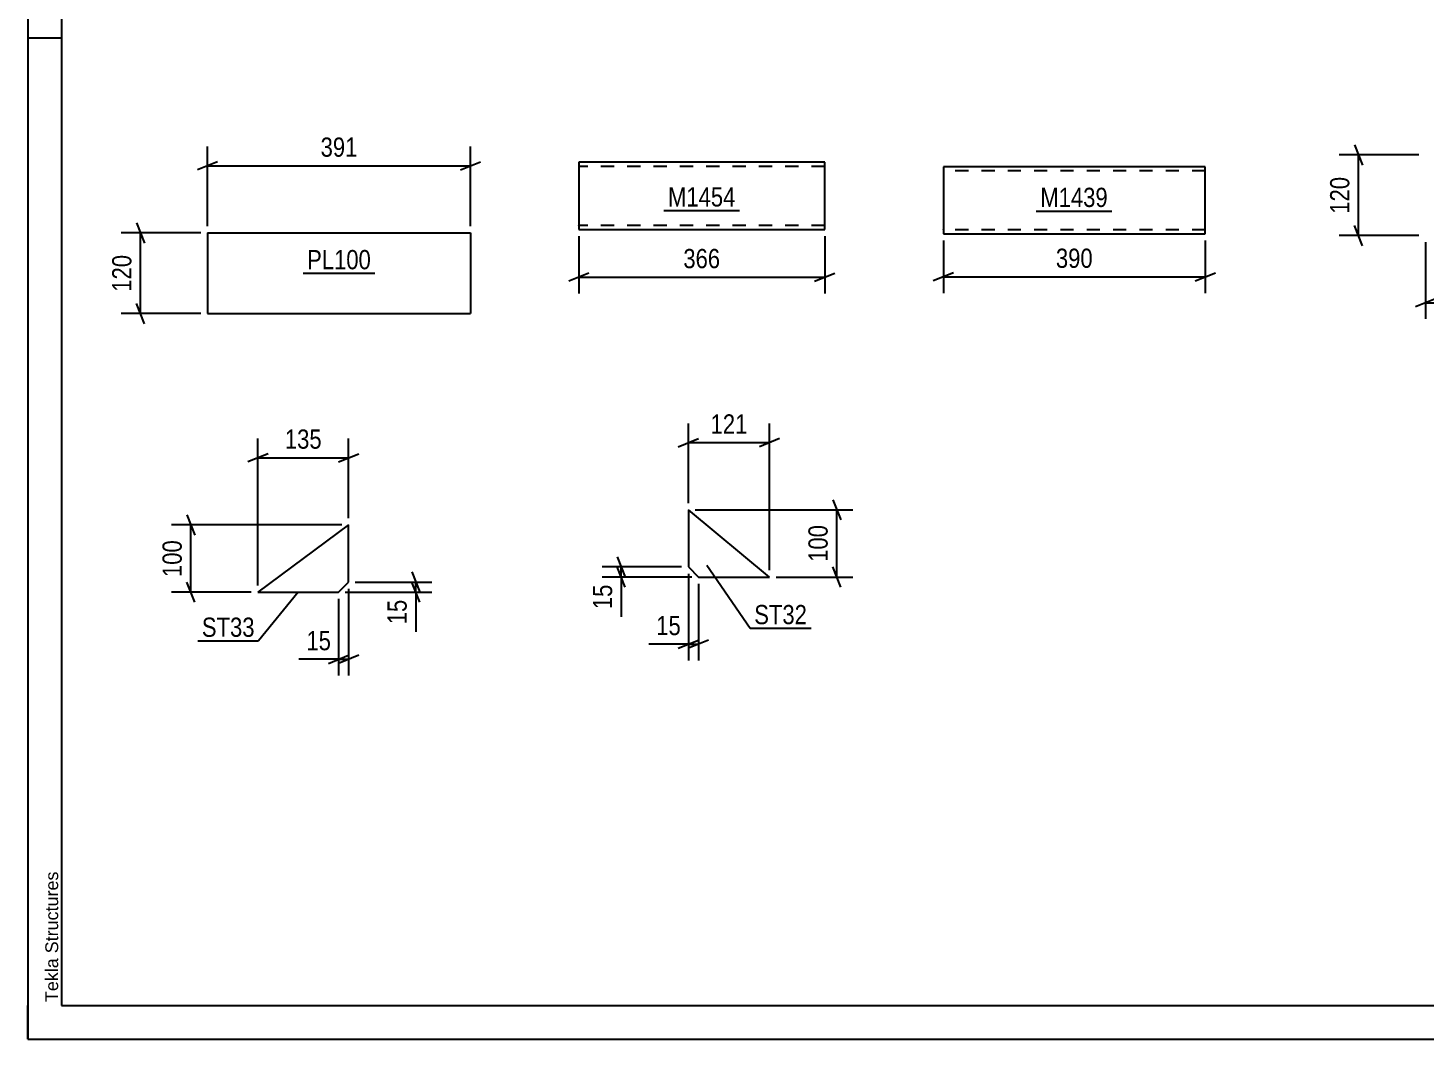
# Model space of a CAD drawing. Header units: millimetres. Extents: x 0 to 420, y 0 to 297.
# Drawn here: x 0 to 208, y 0 to 150.5 of the extents above; entities that cross this region are included whole.
import ezdxf

# ---------------------------------------------------------------- set-up
doc = ezdxf.new("R2010")
doc.units = ezdxf.units.MM
doc.linetypes.add('DXK_LINE_DOT2', pattern=[3.9198, 1.9599, -1.9599])
doc.styles.add('Arial', font='ARIAL.TTF', dxfattribs={"height": 0.2})
doc.styles.add('Arial Narrow', font='ARIALN.TTF', dxfattribs={"height": 0.2})

# ---------------------------------------------------------------- blocks, each defined once
blk = doc.blocks.new('Unknown-122571872-1115')
at = {"color": 5, "linetype": 'Continuous'}
for p, q in [((0, 297), (0, 0)), ((5, 292), (5, 5)), ((5, 149), (0, 149)), ((0, 0), (0, 5)), ((5, 5), (415, 5)), ((0, 0), (420, 0))]:
    blk.add_line(p, q, dxfattribs=at)
at = {"color": 174, "linetype": 'Continuous', "style": 'Arial'}
blk.add_text('Tekla Structures', height=1.9102, rotation=90, dxfattribs=at).set_placement((4.5, 5.5))
blk = doc.blocks.new('Part-122571872-9654 - 9653')
at = {"color": 2, "linetype": 'Continuous'}
for p, q in [((26.75, 119.98), (26.75, 107.98)), ((26.75, 119.98), (65.89, 119.98)), ((65.89, 119.98), (65.89, 107.98)), ((26.75, 107.98), (65.89, 107.98))]:
    blk.add_line(p, q, dxfattribs=at)
blk = doc.blocks.new('Part-122571872-9683 - 9682')
at = {"color": 2, "linetype": 'Continuous'}
for p, q in [((98.34, 78.77), (98.34, 70.27)), ((110.43, 68.77), (98.34, 78.77)), ((98.34, 70.27), (99.84, 68.77)), ((99.84, 68.77), (110.43, 68.77))]:
    blk.add_line(p, q, dxfattribs=at)
blk = doc.blocks.new('Part-122571872-9693 - 9692')
at = {"color": 2, "linetype": 'Continuous'}
for p, q in [((47.75, 76.52), (34.25, 66.52)), ((47.75, 68.02), (47.75, 76.52)), ((46.25, 66.52), (47.75, 68.02)), ((34.25, 66.52), (46.25, 66.52))]:
    blk.add_line(p, q, dxfattribs=at)
blk = doc.blocks.new('Part-122571872-9773 - 9772')
at = {"color": 2, "linetype": 'Continuous'}
for p, q in [((118.64, 130.5), (82.03, 130.5)), ((82.03, 130.5), (82.03, 120.6)), ((118.64, 120.5), (118.64, 130.5)), ((82.03, 120.6), (82.03, 120.5)), ((82.03, 120.5), (118.64, 120.5))]:
    blk.add_line(p, q, dxfattribs=at)
at = {"color": 7, "linetype": 'DXK_LINE_DOT2'}
for p, q in [((118.64, 129.9), (82.03, 129.9)), ((82.03, 121.1), (82.03, 121.15)), ((118.64, 121.1), (82.03, 121.1)), ((118.64, 121.1), (118.64, 121.15))]:
    blk.add_line(p, q, dxfattribs=at)
blk = doc.blocks.new('Part-122571872-9821 - 9820')
at = {"color": 2, "linetype": 'Continuous'}
for p, q in [((175.31, 129.84), (136.31, 129.84)), ((136.31, 129.84), (136.31, 119.93)), ((175.31, 119.84), (175.31, 129.84)), ((136.31, 119.93), (136.31, 119.84)), ((136.31, 119.84), (175.31, 119.84))]:
    blk.add_line(p, q, dxfattribs=at)
at = {"color": 7, "linetype": 'DXK_LINE_DOT2'}
for p, q in [((175.31, 129.24), (136.31, 129.24)), ((136.31, 120.44), (136.31, 120.48)), ((175.31, 120.44), (136.31, 120.44)), ((175.31, 120.44), (175.31, 120.48))]:
    blk.add_line(p, q, dxfattribs=at)
blk = doc.blocks.new('StraightDimension-122571872-9987 - 9653')
at = {"color": 7, "linetype": 'Continuous'}
for p, q in [((16.15, 121.48), (17.35, 118.48)), ((25.75, 119.98), (13.9, 119.98)), ((16.75, 107.98), (16.75, 119.98)), ((17.35, 106.48), (16.15, 109.48)), ((25.75, 107.98), (13.9, 107.98))]:
    blk.add_line(p, q, dxfattribs=at)
at = {"color": 0}
blk.add_wipeout([(16, 117.33), (11.8, 117.33), (11.8, 110.64), (16, 110.64)], dxfattribs=at)
at = {"color": 3, "style": 'Arial Narrow'}
blk.add_text('120', height=2.863, rotation=90.0002, dxfattribs=at).set_placement((15.4, 111.24))
blk = doc.blocks.new('StraightDimension-122571872-9991 - 9653')
at = {"color": 7, "linetype": 'Continuous'}
for p, q in [((26.75, 120.98), (26.75, 132.83)), ((65.89, 120.98), (65.89, 132.83)), ((28.25, 130.58), (25.25, 129.38)), ((26.75, 129.98), (65.89, 129.98)), ((64.39, 129.38), (67.39, 130.58))]:
    blk.add_line(p, q, dxfattribs=at)
at = {"color": 0}
blk.add_wipeout([(49.66, 130.73), (49.66, 134.93), (42.98, 134.93), (42.98, 130.73)], dxfattribs=at)
at = {"color": 3, "style": 'Arial Narrow'}
blk.add_text('391', height=2.863, dxfattribs=at).set_placement((43.58, 131.33))
blk = doc.blocks.new('StraightDimension-122571872-9995 - 9663')
at = {"color": 7, "linetype": 'Continuous'}
for p, q in [((207.11, 131.59), (195.26, 131.59)), ((197.51, 133.09), (198.71, 130.09)), ((198.11, 119.59), (198.11, 131.59)), ((198.71, 118.09), (197.51, 121.09)), ((207.11, 119.59), (195.26, 119.59))]:
    blk.add_line(p, q, dxfattribs=at)
at = {"color": 0}
blk.add_wipeout([(197.36, 128.93), (193.16, 128.93), (193.16, 122.25), (197.36, 122.25)], dxfattribs=at)
at = {"color": 3, "style": 'Arial Narrow'}
blk.add_text('120', height=2.863, rotation=90.0002, dxfattribs=at).set_placement((196.76, 122.85))
blk = doc.blocks.new('StraightDimension-122571872-9999 - 9663')
at = {"color": 7, "linetype": 'Continuous'}
for p, q in [((208.11, 118.59), (208.11, 107.19)), ((230.06, 118.59), (230.06, 107.19)), ((209.61, 110.19), (206.61, 108.99)), ((208.11, 109.59), (230.06, 109.59)), ((228.56, 108.99), (231.56, 110.19))]:
    blk.add_line(p, q, dxfattribs=at)
at = {"color": 0}
blk.add_wipeout([(222.43, 110.34), (222.43, 114.54), (215.75, 114.54), (215.75, 110.34)], dxfattribs=at)
at = {"color": 3, "style": 'Arial Narrow'}
blk.add_text('219', height=2.863, dxfattribs=at).set_placement((216.35, 110.94))
blk = doc.blocks.new('StraightDimension-122571872-10019 - 9682')
at = {"color": 7, "linetype": 'Continuous'}
for p, q in [((119.83, 80.27), (121.03, 77.27)), ((99.34, 78.77), (122.83, 78.77)), ((120.43, 68.77), (120.43, 78.77)), ((111.43, 68.77), (122.83, 68.77)), ((121.03, 67.27), (119.83, 70.27))]:
    blk.add_line(p, q, dxfattribs=at)
at = {"color": 0}
blk.add_wipeout([(119.68, 77.11), (115.48, 77.11), (115.48, 70.43), (119.68, 70.43)], dxfattribs=at)
at = {"color": 3, "style": 'Arial Narrow'}
blk.add_text('100', height=2.863, rotation=90.0002, dxfattribs=at).set_placement((119.08, 71.03))
blk = doc.blocks.new('StraightDimension-122571872-10011 - 9682')
at = {"color": 7, "linetype": 'Continuous'}
for p, q in [((98.34, 79.77), (98.34, 91.62)), ((110.43, 69.77), (110.43, 91.62)), ((96.84, 88.17), (99.84, 89.37)), ((98.34, 88.77), (110.43, 88.77)), ((111.93, 89.37), (108.93, 88.17))]:
    blk.add_line(p, q, dxfattribs=at)
at = {"color": 0}
blk.add_wipeout([(107.73, 89.52), (107.73, 93.72), (101.05, 93.72), (101.05, 89.52)], dxfattribs=at)
at = {"color": 3, "style": 'Arial Narrow'}
blk.add_text('121', height=2.863, dxfattribs=at).set_placement((101.65, 90.12))
blk = doc.blocks.new('StraightDimension-122571872-10015 - 9682')
at = {"color": 7, "linetype": 'Continuous'}
for p, q in [((87.74, 71.77), (88.94, 68.77)), ((97.34, 70.27), (85.49, 70.27)), ((98.84, 68.77), (85.49, 68.77)), ((88.94, 67.27), (87.74, 70.27)), ((88.34, 68.77), (88.34, 70.27))]:
    blk.add_line(p, q, dxfattribs=at)
at = {"color": 0}
blk.add_wipeout([(87.59, 68.24), (83.39, 68.24), (83.39, 63.39), (87.59, 63.39)], dxfattribs=at)
at = {"color": 7, "linetype": 'Continuous'}
blk.add_line((88.34, 68.77), (88.34, 62.86), dxfattribs=at)
blk.add_line((88.34, 68.77), (88.34, 62.86), dxfattribs=at)
at = {"color": 3, "style": 'Arial Narrow'}
blk.add_text('15', height=2.863, rotation=90.0002, dxfattribs=at).set_placement((86.99, 63.99))
blk = doc.blocks.new('StraightDimension-122571872-10007 - 9682')
at = {"color": 7, "linetype": 'Continuous'}
for p, q in [((98.34, 69.27), (98.34, 56.37)), ((99.84, 67.77), (99.84, 56.37)), ((96.84, 58.17), (99.84, 59.37)), ((101.34, 59.37), (98.34, 58.17)), ((98.34, 58.77), (99.84, 58.77))]:
    blk.add_line(p, q, dxfattribs=at)
at = {"color": 0}
blk.add_wipeout([(97.82, 59.52), (97.82, 63.72), (92.96, 63.72), (92.96, 59.52)], dxfattribs=at)
at = {"color": 7, "linetype": 'Continuous'}
blk.add_line((98.34, 58.77), (92.44, 58.77), dxfattribs=at)
blk.add_line((98.34, 58.77), (92.44, 58.77), dxfattribs=at)
at = {"color": 3, "style": 'Arial Narrow'}
blk.add_text('15', height=2.863, dxfattribs=at).set_placement((93.56, 60.12))
blk = doc.blocks.new('StraightDimension-122571872-10035 - 9692')
at = {"color": 7, "linetype": 'Continuous'}
for p, q in [((34.25, 67.52), (34.25, 89.37)), ((47.75, 77.52), (47.75, 89.37)), ((35.75, 87.12), (32.75, 85.92)), ((34.25, 86.52), (47.75, 86.52)), ((46.25, 85.92), (49.25, 87.12))]:
    blk.add_line(p, q, dxfattribs=at)
at = {"color": 0}
blk.add_wipeout([(44.34, 87.27), (44.34, 91.47), (37.66, 91.47), (37.66, 87.27)], dxfattribs=at)
at = {"color": 3, "style": 'Arial Narrow'}
blk.add_text('135', height=2.863, dxfattribs=at).set_placement((38.26, 87.87))
blk = doc.blocks.new('StraightDimension-122571872-10027 - 9692')
at = {"color": 7, "linetype": 'Continuous'}
for p, q in [((23.65, 78.02), (24.85, 75.02)), ((46.75, 76.52), (21.4, 76.52)), ((24.25, 66.52), (24.25, 76.52)), ((24.85, 65.02), (23.65, 68.02)), ((33.25, 66.52), (21.4, 66.52))]:
    blk.add_line(p, q, dxfattribs=at)
at = {"color": 0}
blk.add_wipeout([(23.5, 74.86), (19.3, 74.86), (19.3, 68.17), (23.5, 68.17)], dxfattribs=at)
at = {"color": 3, "style": 'Arial Narrow'}
blk.add_text('100', height=2.863, rotation=90.0002, dxfattribs=at).set_placement((22.9, 68.77))
blk = doc.blocks.new('StraightDimension-122571872-10031 - 9692')
at = {"color": 7, "linetype": 'Continuous'}
for p, q in [((47.75, 67.02), (47.75, 54.12)), ((46.25, 65.52), (46.25, 54.12)), ((44.75, 55.92), (47.75, 57.12)), ((49.25, 57.12), (46.25, 55.92)), ((46.25, 56.52), (47.75, 56.52))]:
    blk.add_line(p, q, dxfattribs=at)
at = {"color": 0}
blk.add_wipeout([(45.72, 57.27), (45.72, 61.47), (40.87, 61.47), (40.87, 57.27)], dxfattribs=at)
at = {"color": 7, "linetype": 'Continuous'}
blk.add_line((46.25, 56.52), (40.34, 56.52), dxfattribs=at)
blk.add_line((46.25, 56.52), (40.34, 56.52), dxfattribs=at)
at = {"color": 3, "style": 'Arial Narrow'}
blk.add_text('15', height=2.863, dxfattribs=at).set_placement((41.47, 57.87))
blk = doc.blocks.new('StraightDimension-122571872-10023 - 9692')
at = {"color": 7, "linetype": 'Continuous'}
for p, q in [((57.15, 69.52), (58.35, 66.52)), ((48.75, 68.02), (60.15, 68.02)), ((58.35, 65.02), (57.15, 68.02)), ((57.75, 66.52), (57.75, 68.02)), ((47.25, 66.52), (60.15, 66.52))]:
    blk.add_line(p, q, dxfattribs=at)
at = {"color": 0}
blk.add_wipeout([(57, 65.99), (52.8, 65.99), (52.8, 61.14), (57, 61.14)], dxfattribs=at)
at = {"color": 7, "linetype": 'Continuous'}
blk.add_line((57.75, 66.52), (57.75, 60.61), dxfattribs=at)
blk.add_line((57.75, 66.52), (57.75, 60.61), dxfattribs=at)
at = {"color": 3, "style": 'Arial Narrow'}
blk.add_text('15', height=2.863, rotation=90.0002, dxfattribs=at).set_placement((56.4, 61.74))
blk = doc.blocks.new('StraightDimension-122571872-10083 - 9772')
at = {"color": 7, "linetype": 'Continuous'}
for p, q in [((82.03, 119.5), (82.03, 110.99)), ((118.64, 119.5), (118.64, 110.99)), ((83.53, 113.99), (80.53, 112.79)), ((82.03, 113.39), (118.64, 113.39)), ((117.14, 112.79), (120.14, 113.99))]:
    blk.add_line(p, q, dxfattribs=at)
at = {"color": 0}
blk.add_wipeout([(103.68, 114.14), (103.68, 118.34), (96.99, 118.34), (96.99, 114.14)], dxfattribs=at)
at = {"color": 3, "style": 'Arial Narrow'}
blk.add_text('366', height=2.863, dxfattribs=at).set_placement((97.59, 114.74))
blk = doc.blocks.new('StraightDimension-122571872-10123 - 9820')
at = {"color": 7, "linetype": 'Continuous'}
for p, q in [((136.31, 118.84), (136.31, 111.04)), ((175.31, 118.84), (175.31, 111.04)), ((137.81, 114.04), (134.81, 112.84)), ((136.31, 113.44), (175.31, 113.44)), ((173.81, 112.84), (176.81, 114.04))]:
    blk.add_line(p, q, dxfattribs=at)
at = {"color": 0}
blk.add_wipeout([(159.15, 114.19), (159.15, 118.39), (152.47, 118.39), (152.47, 114.19)], dxfattribs=at)
at = {"color": 3, "style": 'Arial Narrow'}
blk.add_text('390', height=2.863, dxfattribs=at).set_placement((153.07, 114.79))
blk = doc.blocks.new('Mark-122571872-10409 - 9653')
at = {"color": 0}
blk.add_wipeout([(51.07, 114.58), (51.07, 117.58), (41.57, 117.58), (41.57, 114.58)], dxfattribs=at)
blk.add_wipeout([(51.07, 114.58), (51.07, 117.58), (41.57, 117.58), (41.57, 114.58)], dxfattribs=at)
at = {"color": 30, "linetype": 'Continuous'}
blk.add_line((40.97, 113.98), (51.67, 113.98), dxfattribs=at)
at = {"color": 3, "style": 'Arial Narrow'}
blk.add_text('PL100', height=2.863, dxfattribs=at).set_placement((41.57, 114.58))
blk = doc.blocks.new('Mark-122571872-10418 - 9682')
at = {"color": 0}
blk.add_wipeout([(116.01, 61.75), (116.01, 64.75), (108.15, 64.75), (108.15, 61.75)], dxfattribs=at)
blk.add_wipeout([(116.01, 61.75), (116.01, 64.75), (108.15, 64.75), (108.15, 61.75)], dxfattribs=at)
at = {"color": 30, "linetype": 'Continuous'}
for p, q in [((101.08, 70.52), (107.55, 61.15)), ((107.55, 61.15), (116.61, 61.15))]:
    blk.add_line(p, q, dxfattribs=at)
at = {"color": 3, "style": 'Arial Narrow'}
blk.add_text('ST32', height=2.863, dxfattribs=at).set_placement((108.15, 61.75))
blk = doc.blocks.new('Mark-122571872-10421 - 9692')
at = {"color": 0}
blk.add_wipeout([(33.75, 59.87), (33.75, 62.87), (25.9, 62.87), (25.9, 59.87)], dxfattribs=at)
blk.add_wipeout([(33.75, 59.87), (33.75, 62.87), (25.9, 62.87), (25.9, 59.87)], dxfattribs=at)
at = {"color": 30, "linetype": 'Continuous'}
for p in [(40.24, 66.52), (25.3, 59.27)]:
    blk.add_line(p, (34.35, 59.27), dxfattribs=at)
at = {"color": 3, "style": 'Arial Narrow'}
blk.add_text('ST33', height=2.863, dxfattribs=at).set_placement((25.9, 59.87))
blk = doc.blocks.new('Mark-122571872-10431 - 9772')
at = {"color": 0}
blk.add_wipeout([(105.36, 123.92), (105.36, 126.92), (95.31, 126.92), (95.31, 123.92)], dxfattribs=at)
blk.add_wipeout([(105.36, 123.92), (105.36, 126.92), (95.31, 126.92), (95.31, 123.92)], dxfattribs=at)
at = {"color": 30, "linetype": 'Continuous'}
blk.add_line((94.71, 123.32), (105.96, 123.32), dxfattribs=at)
at = {"color": 3, "style": 'Arial Narrow'}
blk.add_text('M1454', height=2.863, dxfattribs=at).set_placement((95.31, 123.92))
blk = doc.blocks.new('Mark-122571872-10439 - 9820')
at = {"color": 0}
blk.add_wipeout([(160.8, 123.85), (160.8, 126.85), (150.75, 126.85), (150.75, 123.85)], dxfattribs=at)
blk.add_wipeout([(160.8, 123.85), (160.8, 126.85), (150.75, 126.85), (150.75, 123.85)], dxfattribs=at)
at = {"color": 30, "linetype": 'Continuous'}
blk.add_line((150.15, 123.25), (161.4, 123.25), dxfattribs=at)
at = {"color": 3, "style": 'Arial Narrow'}
blk.add_text('M1439', height=2.863, dxfattribs=at).set_placement((150.75, 123.85))

msp = doc.modelspace()

# ---------------------------------------------------------------- block references
for name in ['Unknown-122571872-1115', 'Part-122571872-9773 - 9772', 'Part-122571872-9821 - 9820', 'Part-122571872-9654 - 9653', 'Part-122571872-9683 - 9682', 'Part-122571872-9693 - 9692']:
    msp.add_blockref(name, (0, 0))

# ---------------------------------------------------------------- next in the draw order: block references
for name in ['StraightDimension-122571872-9995 - 9663', 'Mark-122571872-10431 - 9772', 'Mark-122571872-10439 - 9820', 'StraightDimension-122571872-9987 - 9653', 'StraightDimension-122571872-10083 - 9772', 'StraightDimension-122571872-10123 - 9820', 'Mark-122571872-10409 - 9653', 'StraightDimension-122571872-10035 - 9692', 'StraightDimension-122571872-10019 - 9682']:
    msp.add_blockref(name, (0, 0))

# ---------------------------------------------------------------- next in the draw order: block references
for name in ['StraightDimension-122571872-9991 - 9653', 'StraightDimension-122571872-9999 - 9663', 'StraightDimension-122571872-10011 - 9682', 'StraightDimension-122571872-10027 - 9692']:
    msp.add_blockref(name, (0, 0))

# ---------------------------------------------------------------- next in the draw order: block references
for name in ['StraightDimension-122571872-10015 - 9682', 'StraightDimension-122571872-10031 - 9692']:
    msp.add_blockref(name, (0, 0))

# ---------------------------------------------------------------- next in the draw order: block references
for name in ['StraightDimension-122571872-10023 - 9692', 'StraightDimension-122571872-10007 - 9682', 'Mark-122571872-10421 - 9692']:
    msp.add_blockref(name, (0, 0))

# ---------------------------------------------------------------- next in the draw order: block references
msp.add_blockref('Mark-122571872-10418 - 9682', (0, 0))

doc.saveas('drawing.dxf')
